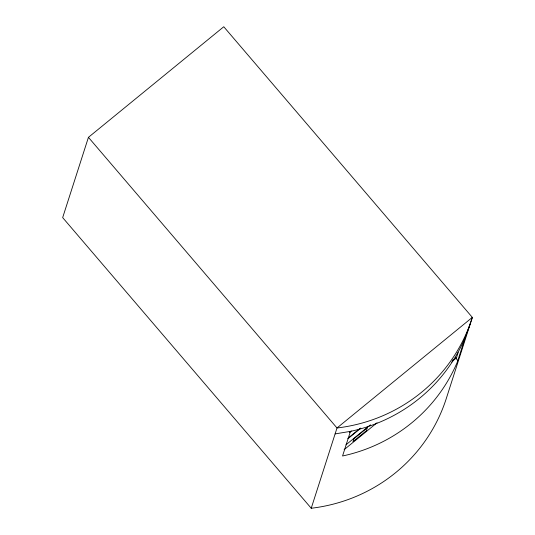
<?xml version="1.0" encoding="UTF-8"?>
<svg xmlns="http://www.w3.org/2000/svg" width="535" height="535" viewBox="0 0 535 535"><rect width="100%" height="100%" fill="white"/><g stroke="black" fill="none" stroke-linecap="round" stroke-linejoin="round"><path stroke-width="0.8" d="M88.436 137.341L62.669 217.605L311.23 508.25A164.874 160.841 17.8 0 0 446.564 397.659L472.331 317.395L223.77 26.75L88.436 137.341L337.003 427.987L311.23 508.25M470.432 323.314L465.149 337.638A164.874 160.841 17.8 0 1 350.458 431.364L342.554 455.994A164.874 160.841 17.8 0 0 457.244 362.269L465.691 336.181M458.167 352.471L456.429 357.902L452.556 361.065M349.368 432.581L351.301 430.996M348.038 438.198L360.289 428.187M347.944 438.68L360.844 428.14M345.971 444.826L370.474 424.803M344.139 449.661L377.048 422.77M335.104 433.905L350.458 431.364M455.639 357.567L457.779 360.811M452.71 359.941A6.059 0.709 -40.5 0 1 451.714 362.081M353.889 438.774L352.953 441.669L366.448 430.648L367.378 427.746L353.889 438.774M472.331 317.395L337.003 427.987A164.874 160.841 17.8 0 0 472.331 317.395"/></g></svg>
